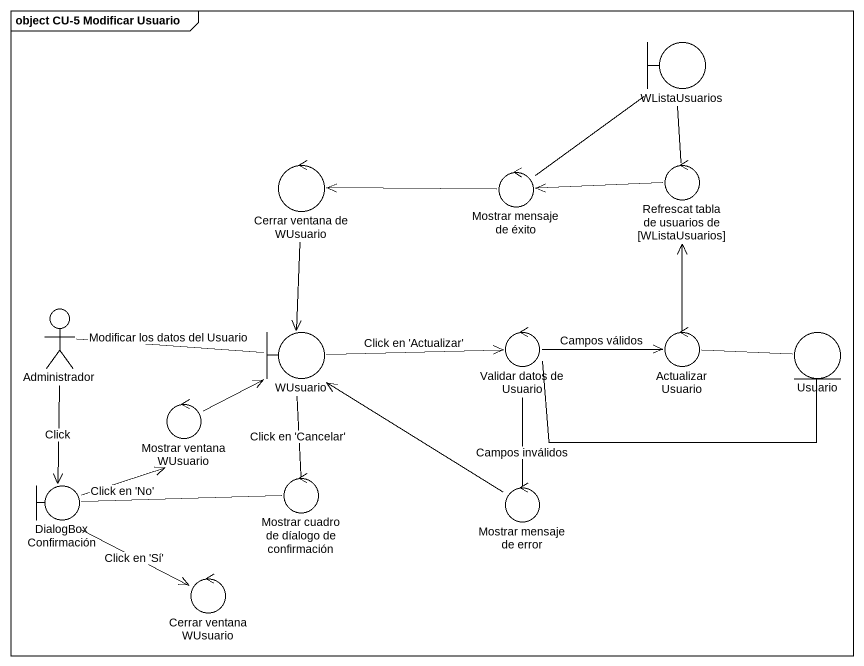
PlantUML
@startuml
mainframe object CU-5 Modificar Usuario
boundary WListaUsuarios
control "Cerrar ventana de WUsuario" as Cerrar_ventana_de_WUsuario
control "Mostrar mensaje de éxito" as Mostrar_mensaje_de_éxito
control "Refrescat tabla de usuarios de [WListaUsuarios]" as Refrescat_tabla_de_usuarios
actor Administrador
boundary WUsuario
control "Validar datos de Usuario" as Validar_datos_de_Usuario
control "Actualizar Usuario" as Actualizar_Usuario
entity Usuario
control "Mostrar ventana WUsuario" as Mostrar_ventana_WUsuario
control "Mostrar cuadro de díalogo de confirmación" as Mostrar_cuadro_de_díalogo
boundary "DialogBox Confirmación" as DialogBox_Confirmación
control "Mostrar mensaje de error" as Mostrar_mensaje_de_error
control "Cerrar ventana WUsuario" as Cerrar_ventana_WUsuario
Cerrar_ventana_de_WUsuario --> WUsuario
Mostrar_mensaje_de_éxito -up- WListaUsuarios
Mostrar_mensaje_de_éxito -left-> Cerrar_ventana_de_WUsuario
Refrescat_tabla_de_usuarios -up- WListaUsuarios
Refrescat_tabla_de_usuarios -left-> Mostrar_mensaje_de_éxito
Administrador --> DialogBox_Confirmación : Click
WUsuario -left- Administrador : Modificar los datos del Usuario
WUsuario -right-> Validar_datos_de_Usuario : Click en 'Actualizar'
WUsuario -- Mostrar_cuadro_de_díalogo : Click en 'Cancelar'
Validar_datos_de_Usuario -right-> Actualizar_Usuario : Campos válidos
Validar_datos_de_Usuario -right- Usuario
Actualizar_Usuario -up-> Refrescat_tabla_de_usuarios
Actualizar_Usuario -right- Usuario
Mostrar_ventana_WUsuario -up-> WUsuario
Mostrar_cuadro_de_díalogo -left- DialogBox_Confirmación
DialogBox_Confirmación -up-> Mostrar_ventana_WUsuario : Click en 'No'
DialogBox_Confirmación --> Cerrar_ventana_WUsuario : Click en 'Sí'
Mostrar_mensaje_de_error -up-> WUsuario
Mostrar_mensaje_de_error -up- Validar_datos_de_Usuario : Campos inválidos
@enduml
